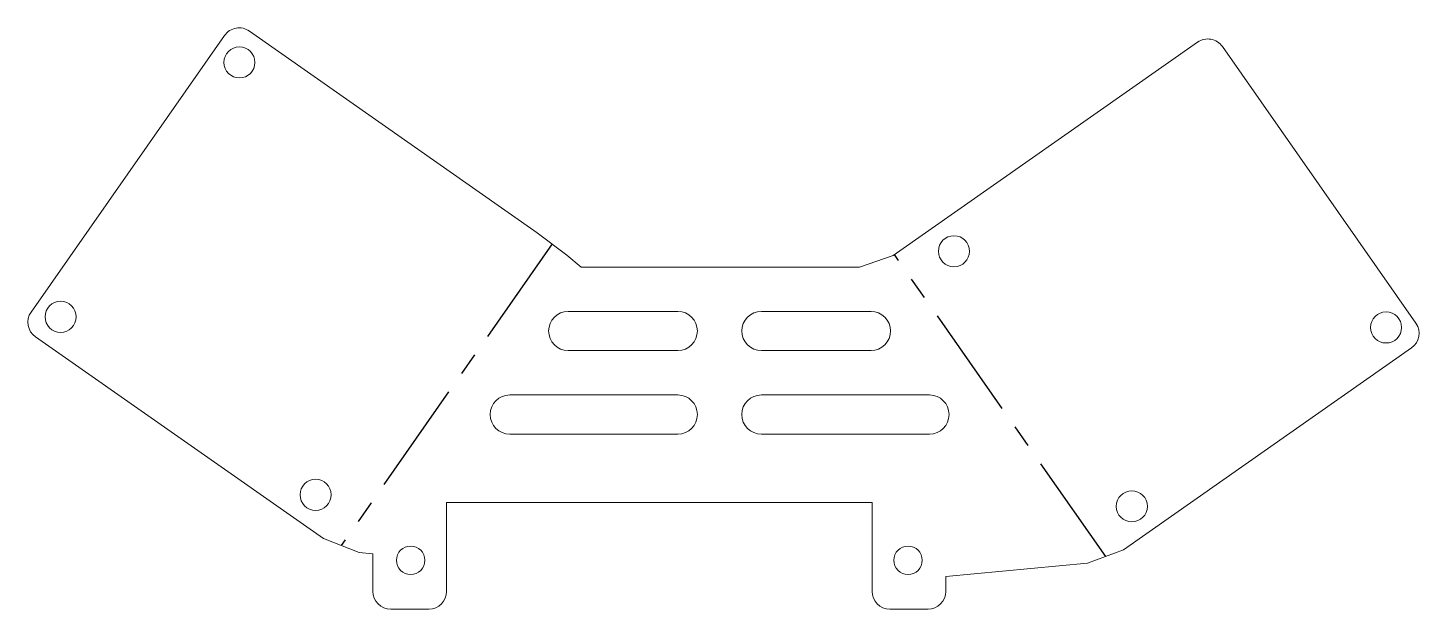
# Model space of a CAD drawing. Header units: millimetres. Extents: x -69 to 88, y 10 to 75.
import ezdxf

# ---------------------------------------------------------------- set-up
doc = ezdxf.new("R2010")
doc.units = ezdxf.units.MM
doc.linetypes.add('CENTERX2', pattern=[20.32, 12.7, -2.54, 2.54, -2.54])

msp = doc.modelspace()

# ---------------------------------------------------------------- linework, layer by layer
at = {"color": 7, "linetype": 'Continuous', "lineweight": 15}
for p, q in [((-46.65, 74.21), (-68.44, 43.08)), ((-11.44, 52), (-43.86, 74.7)), ((28.61, 49.44), (62.9, 73.45)), ((87.48, 41.83), (65.69, 72.96)), ((-11.44, 52), (-8.1, 49.48)), ((-6.49, 48.15), (-8.1, 49.48)), ((28.61, 49.44), (24.83, 48.15)), ((-6.49, 48.15), (24.83, 48.15)), ((-7.97, 43.15), (4.38, 43.15)), ((26.13, 43.15), (13.78, 43.15)), ((-67.95, 40.3), (-35.53, 17.6)), ((-7.97, 38.75), (4.38, 38.75)), ((26.13, 38.75), (13.78, 38.75)), ((54.57, 16.34), (86.99, 39.04)), ((4.38, 33.75), (-14.55, 33.75)), ((13.78, 33.75), (32.71, 33.75)), ((4.38, 29.35), (-14.55, 29.35)), ((13.78, 29.35), (32.71, 29.35)), ((26.25, 21.65), (-21.65, 21.65)), ((-21.65, 21.65), (-21.65, 11.65)), ((26.25, 11.65), (26.25, 21.65)), ((-31.51, 16.04), (-35.53, 17.6)), ((-31.51, 16.04), (-29.95, 15.86)), ((-29.95, 11.65), (-29.95, 15.86)), ((54.57, 16.34), (50.52, 14.83)), ((34.55, 13.34), (50.52, 14.83)), ((34.55, 13.34), (34.55, 11.65)), ((-23.65, 9.65), (-27.95, 9.65)), ((32.55, 9.65), (28.25, 9.65))]:
    msp.add_line(p, q, dxfattribs=at)
at = {"color": 7, "linetype": 'CENTERX2'}
for p, q in [((-9.77, 50.74), (-33.52, 16.82)), ((52.55, 15.59), (28.77, 49.55))]:
    msp.add_line(p, q, dxfattribs=at)
at = {"color": 7, "linetype": 'Continuous', "lineweight": 15}
for centre, radius in [((-44.98, 71.17), 1.75), ((35.47, 49.92), 1.75), ((-65.11, 42.54), 1.75), ((84.12, 41.35), 1.75), ((-36.4, 22.52), 1.75), ((55.49, 21.22), 1.75), ((-25.7, 15.15), 1.6), ((30.3, 15.15), 1.6)]:
    msp.add_circle(centre, radius, dxfattribs=at)
for centre, radius, start, end in [((-45.01, 73.06), 2, 55, 145), ((64.05, 71.81), 2, 35, 125), ((-66.8, 41.93), 2, 145, 235), ((-7.97, 40.95), 2.2, 90, 270), ((4.38, 40.95), 2.2, 270, 90), ((13.78, 40.95), 2.2, 90, 270), ((26.13, 40.95), 2.2, 270, 90), ((85.84, 40.68), 2, 305, 35), ((-14.55, 31.55), 2.2, 90, 270), ((4.38, 31.55), 2.2, 270, 90), ((13.78, 31.55), 2.2, 90, 270), ((32.71, 31.55), 2.2, 270, 90), ((-27.95, 11.65), 2, 180, 270), ((-23.65, 11.65), 2, 270, 0), ((28.25, 11.65), 2, 180, 270), ((32.55, 11.65), 2, 270, 0)]:
    msp.add_arc(centre, radius, start, end, dxfattribs=at)

doc.saveas('drawing.dxf')
